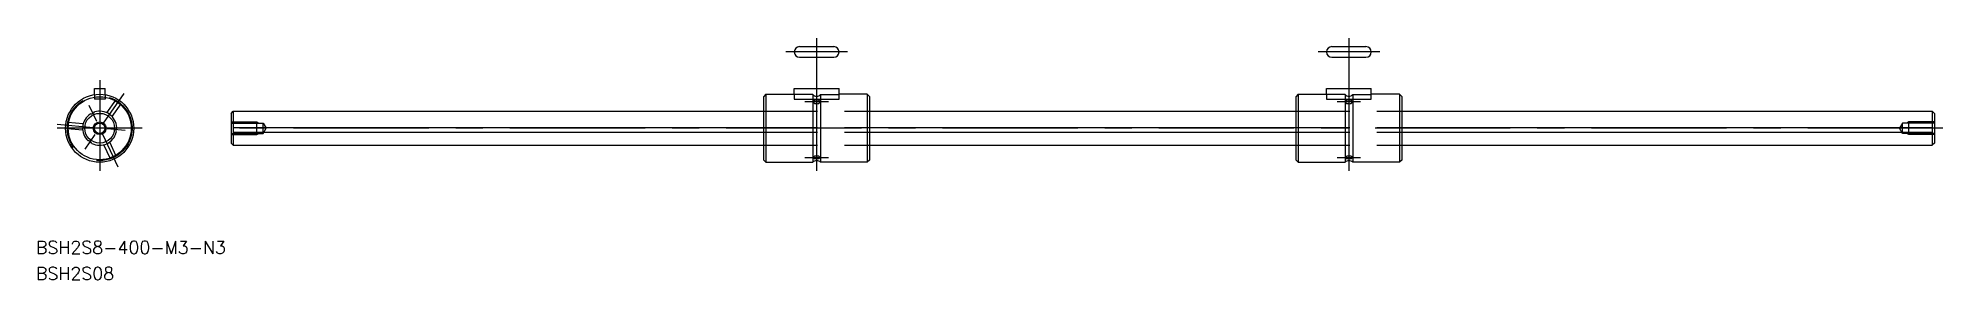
# Model space of a CAD drawing. Extents: x -14 to 433, y -36 to 21.
import ezdxf

# ---------------------------------------------------------------- set-up
doc = ezdxf.new("R2010")
doc.units = 0
doc.linetypes.add('CENTER', pattern=[50.8, 31.75, -6.35, 6.35, -6.35])
doc.linetypes.add('DASHED', pattern=[19.05, 12.7, -6.35])
doc.layers.get('0').update_dxf_attribs({"linetype": 'CONTINUOUS'})
doc.layers.add('CENTER', color=1, linetype='CENTER')
doc.styles.get("Standard").update_dxf_attribs({"font": 'txt.shx', "height": 3, "bigfont": 'bigfont.shx'})

# ---------------------------------------------------------------- blocks, each defined once
blk = doc.blocks.new('*U5')
at = {"color": 7, "linetype": 'CONTINUOUS'}
blk.add_text('BSH2S8-400-M3-N3', height=3, dxfattribs=at).set_placement((-14.98, -29.48))
blk = doc.blocks.new('*U6')
at = {"color": 7, "linetype": 'CONTINUOUS'}
blk.add_text('BSH2S08', height=3, dxfattribs=at).set_placement((-14.98, -35.61))

msp = doc.modelspace()

# ---------------------------------------------------------------- linework, layer by layer
at = {"color": 7, "linetype": 'CONTINUOUS'}
for p, q in [((164.38, 19.17), (172.38, 19.17)), ((289.38, 19.17), (297.38, 19.17)), ((164.38, 16.67), (172.38, 16.67)), ((289.38, 16.67), (297.38, 16.67)), ((-1.25, 9.3), (1.25, 9.3)), ((-1.25, 7.9), (-1.25, 9.3)), ((1.25, 7.9), (1.25, 9.3)), ((163.13, 9.3), (173.63, 9.3)), ((163.13, 7.9), (163.13, 9.3)), ((173.63, 7.9), (173.63, 9.3)), ((288.13, 9.3), (298.63, 9.3)), ((288.13, 7.9), (288.13, 9.3)), ((298.63, 7.9), (298.63, 9.3)), ((156.48, 8), (155.88, 7.4)), ((155.88, 7.4), (155.88, -7.4)), ((156.48, 8), (163.13, 8)), ((156.48, 8), (156.48, -8)), ((167.48, 7.9), (163.13, 7.9)), ((167.48, 7.9), (167.48, -1.25)), ((169.28, 7.9), (169.28, -1.25)), ((169.28, 7.9), (173.63, 7.9)), ((180.28, 8), (173.63, 8)), ((180.28, 8), (180.28, -8)), ((180.88, 7.4), (180.28, 8)), ((180.88, -7.4), (180.88, 7.4)), ((281.48, 8), (280.88, 7.4)), ((280.88, 7.4), (280.88, -7.4)), ((281.48, 8), (288.13, 8)), ((281.48, 8), (281.48, -8)), ((292.48, 7.9), (288.13, 7.9)), ((292.48, 7.9), (292.48, -1.25)), ((294.28, 7.9), (294.28, -1.25)), ((294.28, 7.9), (298.63, 7.9)), ((305.28, 8), (298.63, 8)), ((305.28, 8), (305.28, -8)), ((305.88, 7.4), (305.28, 8)), ((305.88, -7.4), (305.88, 7.4)), ((30.88, 3.5), (31.38, 4)), ((30.88, 3.5), (30.88, -3.5)), ((31.38, 4), (155.88, 4)), ((31.38, 4), (31.38, -4)), ((31.38, 0.2), (155.88, 0.2)), ((180.88, 4), (280.88, 4)), ((180.88, 0.2), (280.88, 0.2)), ((305.88, 4), (430.38, 4)), ((305.88, 0.2), (430.38, 0.2)), ((430.38, 4), (430.88, 3.5)), ((430.38, 4), (430.38, -4)), ((430.88, 3.5), (430.88, -3.5)), ((30.88, -3.5), (31.38, -4)), ((31.38, -0.89), (155.88, -0.89)), ((31.38, -4), (155.88, -4)), ((167.48, -1.25), (167.48, -8)), ((169.28, -1.25), (169.28, -8)), ((180.88, -0.89), (280.88, -0.89)), ((180.88, -4), (280.88, -4)), ((292.48, -1.25), (292.48, -8)), ((294.28, -1.25), (294.28, -8)), ((305.88, -0.89), (430.38, -0.89)), ((305.88, -4), (430.38, -4)), ((430.88, -3.5), (430.38, -4)), ((155.88, -7.4), (156.48, -8)), ((156.48, -8), (167.48, -8)), ((180.28, -8), (169.28, -8)), ((180.88, -7.4), (180.28, -8)), ((280.88, -7.4), (281.48, -8)), ((281.48, -8), (292.48, -8)), ((305.28, -8), (294.28, -8)), ((305.88, -7.4), (305.28, -8))]:
    msp.add_line(p, q, dxfattribs=at)
at = {"color": 3, "linetype": 'DASHED'}
for p, q in [((-1.25, 7.9), (-1.25, 6.8)), ((1.25, 6.8), (-1.25, 6.8)), ((1.25, 7.9), (1.25, 6.8)), ((3.72, 6.63), (1.64, 3.65)), ((4.95, 5.76), (2.87, 2.79)), ((163.13, 7.9), (163.13, 6.8)), ((163.13, 6.8), (173.63, 6.8)), ((173.63, 6.8), (173.63, 7.9)), ((288.13, 7.9), (288.13, 6.8)), ((288.13, 6.8), (298.63, 6.8)), ((298.63, 6.8), (298.63, 7.9)), ((-7.47, 1.41), (-3.85, 1.09)), ((30.88, 1.5), (36.88, 1.5)), ((30.88, 1.23), (38.38, 1.23)), ((36.88, 1.5), (37.35, 1.23)), ((36.88, -1.5), (36.88, 1.5)), ((38.38, -1.23), (38.38, 1.23)), ((38.38, 1.23), (39.09, 0)), ((155.88, 4), (180.88, 4)), ((155.88, 0.2), (180.88, 0.2)), ((280.88, 4), (305.88, 4)), ((280.88, 0.2), (305.88, 0.2)), ((423.38, 1.23), (422.67, 0)), ((430.88, 1.23), (423.38, 1.23)), ((423.38, -1.23), (423.38, 1.23)), ((424.88, 1.5), (424.41, 1.23)), ((430.88, 1.5), (424.88, 1.5)), ((424.88, -1.5), (424.88, 1.5)), ((-7.6, -0.09), (-3.98, -0.4)), ((2.54, -7.16), (0.99, -3.87)), ((3.9, -6.52), (2.35, -3.24)), ((30.88, -1.23), (38.38, -1.23)), ((30.88, -1.5), (36.88, -1.5)), ((36.88, -1.5), (37.35, -1.23)), ((38.38, -1.23), (39.09, 0)), ((155.88, -0.89), (180.88, -0.89)), ((155.88, -4), (180.88, -4)), ((280.88, -0.89), (305.88, -0.89)), ((280.88, -4), (305.88, -4)), ((423.38, -1.23), (422.67, 0)), ((430.88, -1.23), (423.38, -1.23)), ((424.88, -1.5), (424.41, -1.23)), ((430.88, -1.5), (424.88, -1.5))]:
    msp.add_line(p, q, dxfattribs=at)
at = {"color": 7, "linetype": 'CONTINUOUS'}
for radius in [8, 7.4, 3.5, 1.23]:
    msp.add_circle((0, 0), radius, dxfattribs=at)
at = {"color": 3, "linetype": 'DASHED'}
msp.add_circle((0, 0), 7.6, dxfattribs=at)
at = {"color": 3, "linetype": 'CONTINUOUS'}
msp.add_circle((0, 0), 1.5, dxfattribs=at)
at = {"color": 7, "linetype": 'CONTINUOUS'}
for centre, radius, start, end in [((164.38, 17.92), 1.25, 90, 270), ((172.38, 17.92), 1.25, 270, 90), ((289.38, 17.92), 1.25, 90, 270), ((297.38, 17.92), 1.25, 270, 90), ((168.38, 8.7), 1.2, 221.6061, 318.3939), ((168, 6.22), 0.373, 115.6326, 179.0406), ((168.06, 6.23), 0.436, 180.0897, 241.7018), ((168.38, 4.52), 2.11, 75.1981, 104.8019), ((168.38, 7.56), 1.79, 253.1317, 286.8683), ((168.69, 6.23), 0.436, 298.2982, 359.9103), ((168.76, 6.22), 0.373, 0.9594, 64.3674), ((293.38, 8.7), 1.2, 221.6061, 318.3939), ((293, 6.22), 0.373, 115.6326, 179.0406), ((293.06, 6.23), 0.436, 180.0897, 241.7018), ((293.38, 4.52), 2.11, 75.1981, 104.8019), ((293.38, 7.56), 1.79, 253.1317, 286.8683), ((293.69, 6.23), 0.436, 298.2982, 359.9103), ((293.76, 6.22), 0.373, 0.9594, 64.3674), ((0, 0), 4, 122.8517, 227.1483), ((-2.03, 4.35), 1, 261.8771, 328.1229), ((0, 0), 4, 2.8517, 107.1483), ((4.78, -0.42), 1, 141.8771, 208.1229), ((-2.75, -3.93), 1, 21.8771, 88.1229), ((0, 0), 4, 242.8517, 347.1483), ((168.38, -8.81), 1.21, 42.075, 137.925), ((167.94, -6.89), 0.316, 98.5591, 178.1451), ((167.91, -6.85), 0.286, 186.0043, 215.9373), ((167.84, -6.88), 0.205, 219.7159, 247.6513), ((168.38, -4.98), 2.18, 253.584, 286.416), ((168.38, -8.83), 2.31, 77.9776, 102.0224), ((168.81, -6.89), 0.316, 1.8549, 81.4409), ((168.92, -6.88), 0.205, 292.3487, 320.2841), ((168.84, -6.85), 0.286, 324.0627, 353.9957), ((293.38, -8.81), 1.21, 42.075, 137.925), ((292.94, -6.89), 0.316, 98.5591, 178.1451), ((292.91, -6.85), 0.286, 186.0043, 215.9373), ((292.84, -6.88), 0.205, 219.7159, 247.6513), ((293.38, -4.98), 2.18, 253.584, 286.416), ((293.38, -8.83), 2.31, 77.9776, 102.0224), ((293.81, -6.89), 0.316, 1.8549, 81.4409), ((293.92, -6.88), 0.205, 292.3487, 320.2841), ((293.84, -6.85), 0.286, 324.0627, 353.9957)]:
    msp.add_arc(centre, radius, start, end, dxfattribs=at)
at = {"layer": 'CENTER', "color": 1, "linetype": 'CENTER'}
for p, q in [((175.63, 17.92), (161.13, 17.92)), ((168.38, 21.17), (168.38, -10)), ((300.63, 17.92), (286.13, 17.92)), ((293.38, 21.17), (293.38, -10)), ((0, 11.3), (0, -10)), ((-2.54, 5.44), (-0.76, 1.63)), ((0.86, 1.23), (5.74, 8.19)), ((171.13, 6.23), (165.63, 6.23)), ((296.13, 6.23), (290.63, 6.23)), ((10, 0), (-10, 0)), ((-1.49, 0.13), (-9.96, 0.87)), ((432.88, 0), (28.88, 0)), ((-3.44, -4.91), (-1.03, -1.47)), ((0.64, -1.36), (4.26, -9.05)), ((5.98, -0.52), (1.79, -0.16)), ((165.63, -6.88), (171.13, -6.88)), ((290.63, -6.88), (296.13, -6.88))]:
    msp.add_line(p, q, dxfattribs=at)

# ---------------------------------------------------------------- block references
at = {"color": 7, "linetype": 'CONTINUOUS'}
for name in ['*U5', '*U6']:
    msp.add_blockref(name, (0, 0), dxfattribs=at)

doc.saveas('drawing.dxf')
